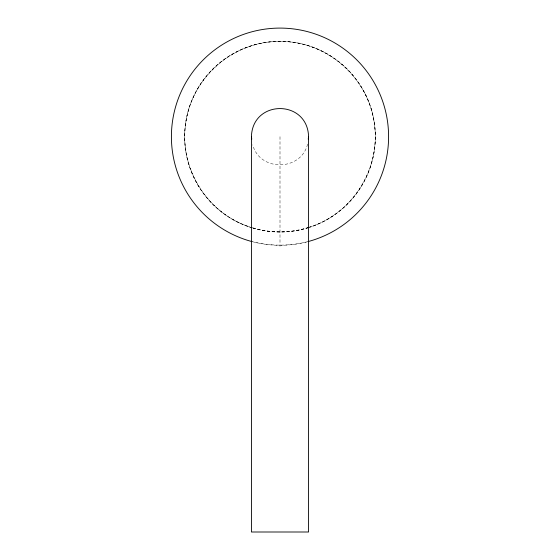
<?xml version="1.0" encoding="UTF-8"?>
<svg xmlns="http://www.w3.org/2000/svg" width="560" height="560" viewBox="0 0 560 560"><rect width="100%" height="100%" fill="white"/><g stroke="black" fill="none" stroke-linecap="round" stroke-linejoin="round"><path stroke-width="0.42" stroke-dasharray="2.8 2.1" d="M307.601 144.081C301.119 171.241 259.826 171.92 252.714 144.851M308.588 227.36C290.717 233.233 270.977 233.282 252.987 227.899M309.372 227.094C352.163 214.326 380.849 168.308 374.444 124.257C369.117 78.141 326.417 40.691 280 41.433C233.583 40.691 190.883 78.141 185.556 124.257C179.032 168.91 208.642 215.39 252.203 227.626M251.895 241.577C270.284 246.309 289.716 246.309 308.105 241.577A108.591 108.591 0 0 1 252.7 241.794M280 136.689L280 246.232M252.154 227.78A95.256 95.256 0 0 1 202.286 81.599A95.256 95.256 0 0 1 356.734 80.248A95.256 95.256 0 0 1 309.435 227.283M308.644 227.535A95.256 95.256 0 0 1 252.952 228.025M252.126 227.871A95.354 95.354 0 0 1 202.209 81.543A95.354 95.354 0 0 1 356.811 80.192A95.354 95.354 0 0 1 309.463 227.374M308.672 227.626A95.354 95.354 0 0 1 252.924 228.116"/><path stroke-width="0.84" d="M251.426 136.689C252.434 99.211 307.566 99.211 308.574 136.689L308.574 532L251.426 532L251.426 136.689L251.748 139.153M308.252 139.153L308.574 136.689M251.895 241.577A108.591 108.591 0 0 1 191.044 74.403A108.591 108.591 0 0 1 368.956 74.403A108.591 108.591 0 0 1 308.105 241.577"/></g></svg>
